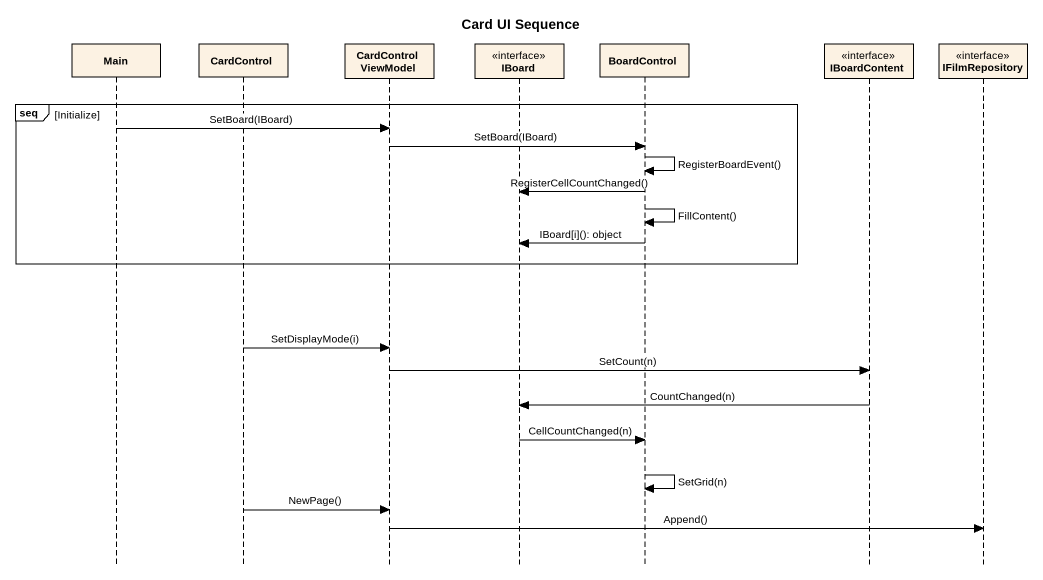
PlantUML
@startuml
title Card UI Sequence
hide footbox
participant Main
participant CardControl
participant CardControlViewModel
participant IBoard <<interface>>
participant BoardControl
participant IBoardContent <<interface>>
participant IFilmRepository <<interface>>

group seq [Initialize]
  Main -> CardControlViewModel : SetBoard(IBoard)
  CardControlViewModel -> BoardControl : SetBoard(IBoard)
  BoardControl -> BoardControl : RegisterBoardEvent()
  BoardControl -> IBoard : RegisterCellCountChanged()
  BoardControl -> BoardControl : FillContent()
  BoardControl -> IBoard : IBoard[i](): object
end
CardControl -> CardControlViewModel : SetDisplayMode(i)
CardControlViewModel -> IBoardContent : SetCount(n)
IBoardContent -> IBoard : CountChanged(n)
IBoard -> BoardControl : CellCountChanged(n)
BoardControl -> BoardControl : SetGrid(n)
CardControl -> CardControlViewModel : NewPage()
CardControlViewModel -> IFilmRepository : Append()
@enduml
